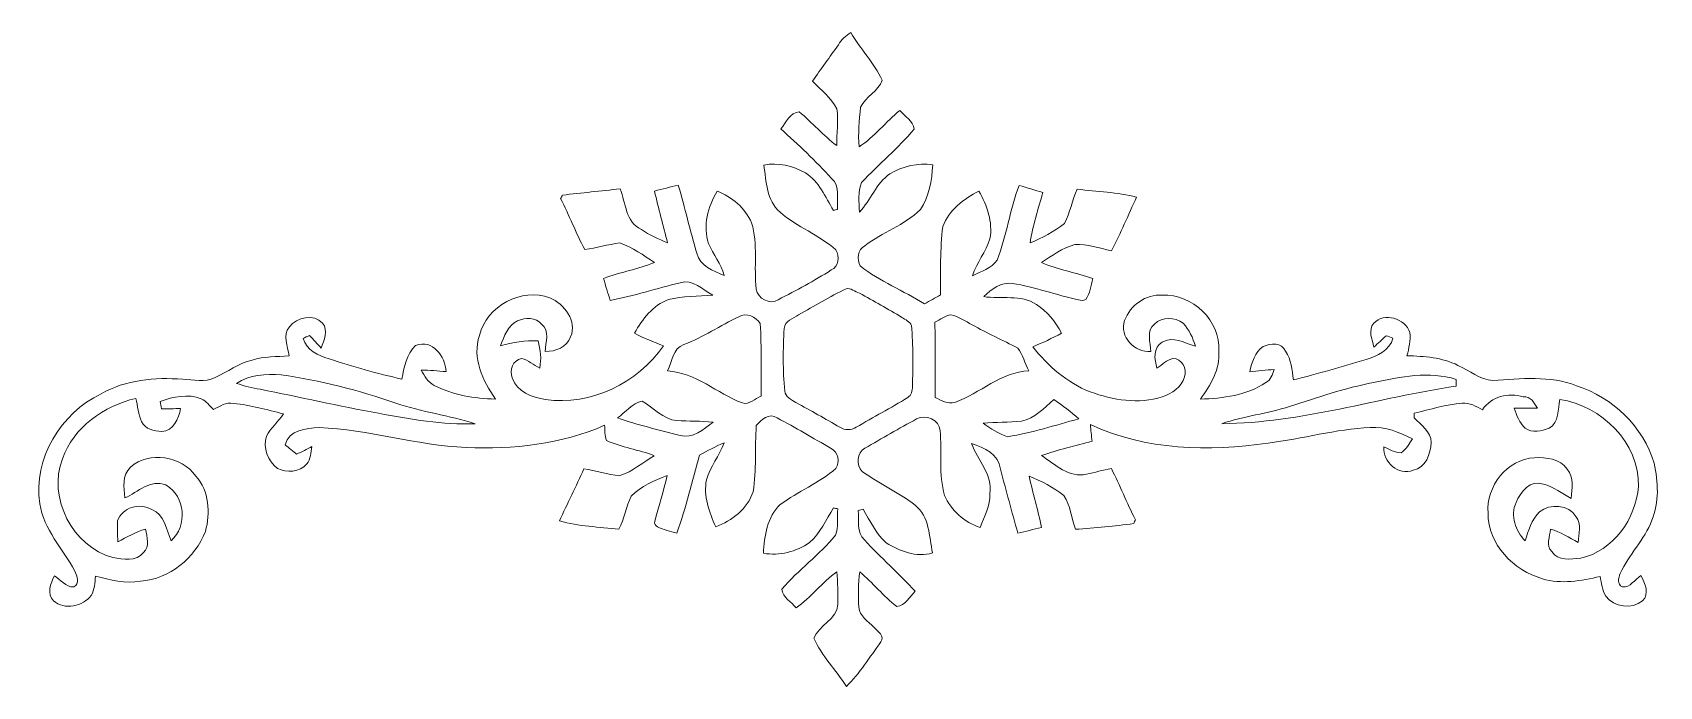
# Model space of a CAD drawing. Header units: centimetres. Extents: x -16.3 to 16.3, y -6.6 to 6.6.
import ezdxf

# ---------------------------------------------------------------- set-up
doc = ezdxf.new("R2010")
doc.units = ezdxf.units.CM
doc.header["$MEASUREMENT"] = 0
doc.layers.add('Layer 1', color=7, linetype='Continuous')

msp = doc.modelspace()

# ---------------------------------------------------------------- linework, layer by layer
at = {"layer": 'Layer 1', "color": 253, "lineweight": 9}
for points, knots in [([(-0.19333, 6.30573), (-0.13653, 6.41121), (-0.04304, 6.486), (0.05432, 6.55091), (0.05432, 6.55091), (0.24835, 6.22353), (0.52034, 5.93954), (0.68368, 5.5977), (0.68368, 5.5977), (0.61277, 5.36981), (0.34501, 5.27103), (0.25188, 5.05407), (0.25188, 5.05407), (0.22542, 4.79161), (0.19685, 4.52561), (0.2226, 4.26173), (0.2226, 4.26173), (0.52881, 4.46317), (0.75706, 4.7588), (1.03858, 4.99128), (1.03858, 4.99128), (1.13594, 4.8731), (1.30104, 4.78208), (1.32574, 4.61733), (1.32574, 4.61733), (1.00718, 4.23069), (0.61348, 3.9139), (0.27199, 3.54842), (0.27199, 3.54842), (0.19579, 3.36215), (0.22119, 3.15084), (0.22966, 2.95399), (0.22966, 2.95399), (0.45332, 3.19317), (0.56338, 3.52937), (0.83784, 3.72093), (0.83784, 3.72093), (1.09467, 3.86662), (1.40123, 3.95094), (1.69615, 3.89767), (1.69615, 3.89767), (1.67993, 3.58793), (1.62842, 3.26373), (1.44921, 3.00267), (1.44921, 3.00267), (1.12853, 2.69046), (0.69074, 2.54722), (0.33761, 2.27912), (0.33761, 2.27912), (0.1912, 2.20645), (0.17427, 2.00465), (0.24165, 1.87342), (0.24165, 1.87342), (0.63782, 1.5665), (1.10878, 1.37635), (1.53493, 1.11565), (1.53493, 1.11565), (1.64006, 1.17492), (1.74519, 1.23383), (1.84961, 1.29416), (1.84961, 1.29416), (1.85667, 1.75136), (1.84009, 2.21209), (1.89935, 2.66646), (1.89935, 2.66646), (2.02247, 2.99773), (2.3181, 3.21857), (2.62184, 3.37379), (2.62184, 3.37379), (2.78871, 3.0891), (2.90159, 2.75326), (2.8448, 2.42059), (2.8448, 2.42059), (2.75943, 2.15988), (2.58374, 1.93868), (2.49272, 1.67904), (2.49272, 1.67904), (2.667, 1.76194), (2.8702, 1.82897), (2.98803, 1.99089), (2.98803, 1.99089), (3.17535, 2.47774), (3.24414, 3.00196), (3.4297, 3.4895), (3.4297, 3.4895), (3.58704, 3.44011), (3.74473, 3.39355), (3.90243, 3.34451), (3.90243, 3.34451), (3.80859, 3.01008), (3.70346, 2.67846), (3.64737, 2.33485), (3.64737, 2.33485), (3.89114, 2.43575), (4.13067, 2.55957), (4.33528, 2.72715), (4.33528, 2.72715), (4.45523, 2.93988), (4.4838, 3.19458), (4.59352, 3.41401), (4.59352, 3.41401), (4.98898, 3.35686), (5.39609, 3.35933), (5.78308, 3.25103), (5.78308, 3.25103), (5.61022, 2.89543), (5.46594, 2.52607), (5.27861, 2.17751), (5.27861, 2.17751), (5.03625, 2.23184), (4.79389, 2.31122), (4.54307, 2.30451), (4.54307, 2.30451), (4.2993, 2.22831), (4.08446, 2.08614), (3.87597, 1.94256), (3.87597, 1.94256), (4.20546, 1.79581), (4.56741, 1.74677), (4.90431, 1.62083), (4.90431, 1.62083), (4.87009, 1.47831), (4.84963, 1.3252), (4.76356, 1.20208), (4.76356, 1.20208), (4.71875, 1.17315), (4.66442, 1.18197), (4.61609, 1.19291), (4.61609, 1.19291), (4.17265, 1.29486), (3.74262, 1.4522), (3.29283, 1.52382), (3.29283, 1.52382), (3.06811, 1.56227), (2.87549, 1.40211), (2.71886, 1.26135), (2.71886, 1.26135), (3.06705, 1.20244), (3.46216, 1.31039), (3.77401, 1.1026), (3.77401, 1.1026), (3.99097, 0.96219), (4.15396, 0.75264), (4.27813, 0.52828), (4.27813, 0.52828), (4.09151, 0.42632), (3.90031, 0.33425), (3.7024, 0.25629), (3.7024, 0.25629), (4.00191, -0.13248), (4.39243, -0.46197), (4.84963, -0.64859), (4.84963, -0.64859), (5.30683, -0.8084), (5.82365, -0.90541), (6.29496, -0.74772), (6.29496, -0.74772), (6.4837, -0.68105), (6.69007, -0.5551), (6.73946, -0.34767), (6.73946, -0.34767), (6.81143, -0.18645), (6.68443, 0.02169), (6.51051, 0.02169), (6.51051, 0.02169), (6.38704, -0.00936), (6.29567, -0.10708), (6.18878, -0.17093), (6.18878, -0.17093), (6.13904, 0.00123), (6.10729, 0.24253), (6.29567, 0.34448), (6.29567, 0.34448), (6.51122, 0.48312), (6.74722, 0.32402), (6.95995, 0.26475), (6.95995, 0.26475), (6.91232, 0.43197), (6.83824, 0.59989), (6.71512, 0.72477), (6.71512, 0.72477), (6.55355, 0.85319), (6.29073, 0.86694), (6.14397, 0.70714), (6.14397, 0.70714), (5.96371, 0.58049), (6.06672, 0.34095), (6.06777, 0.15927), (6.06777, 0.15927), (5.74357, 0.12787), (5.43313, 0.4616), (5.54002, 0.78051), (5.54002, 0.78051), (5.65644, 1.08672), (5.96476, 1.3125), (6.29743, 1.28782), (6.29743, 1.28782), (6.89716, 1.31639), (7.47148, 0.77663), (7.42879, 0.16668), (7.42879, 0.16668), (7.46195, -0.19598), (7.2651, -0.51242), (7.06049, -0.79147), (7.06049, -0.79147), (7.51205, -0.78265), (7.99006, -0.71844), (8.37459, -0.46409), (8.37459, -0.46409), (8.47372, -0.4087), (8.50229, -0.29934), (8.53757, -0.20233), (8.53757, -0.20233), (8.37494, -0.20832), (8.21478, -0.22773), (8.05356, -0.24431), (8.05356, -0.24431), (8.08813, -0.05557), (8.15128, 0.14763), (8.32026, 0.25946), (8.32026, 0.25946), (8.46666, 0.32508), (8.69174, 0.34765), (8.76335, 0.16386), (8.76335, 0.16386), (8.89035, -0.00018), (8.89599, -0.21115), (8.92457, -0.40729), (8.92457, -0.40729), (9.41422, -0.28982), (9.89541, -0.13953), (10.37978, -0.00089), (10.37978, -0.00089), (10.59885, 0.0739), (10.85814, 0.17479), (10.91882, 0.42632), (10.91882, 0.42632), (10.87261, 0.44361), (10.8271, 0.4609), (10.78159, 0.47748), (10.78159, 0.47748), (10.70151, 0.39881), (10.62072, 0.3212), (10.53465, 0.24958), (10.53465, 0.24958), (10.51066, 0.4041), (10.41082, 0.59037), (10.53641, 0.72477), (10.53641, 0.72477), (10.74314, 0.96008), (11.16682, 0.81967), (11.25608, 0.54027), (11.25608, 0.54027), (11.28007, 0.38152), (11.23809, 0.227), (11.20069, 0.07496), (11.20069, 0.07496), (11.54853, 0.06508), (11.90589, 0.0425), (12.22269, -0.11872), (12.22269, -0.11872), (12.45834, -0.21291), (12.65943, -0.41293), (12.92331, -0.41999), (12.92331, -0.41999), (13.47964, -0.38542), (14.06525, -0.31945), (14.599, -0.52582), (14.599, -0.52582), (15.32043, -0.76324), (15.93814, -1.34145), (16.15087, -2.07981), (16.15087, -2.07981), (16.23377, -2.4527), (16.25988, -2.86121), (16.10607, -3.22034), (16.10607, -3.22034), (15.96213, -3.61263), (15.64181, -3.90719), (15.47565, -4.2882), (15.47565, -4.2882), (15.43649, -4.37639), (15.40404, -4.5048), (15.51622, -4.55349), (15.51622, -4.55349), (15.67144, -4.57606), (15.7674, -4.40215), (15.88911, -4.32983), (15.88911, -4.32983), (15.96989, -4.4794), (16.06832, -4.69777), (15.92015, -4.835), (15.92015, -4.835), (15.70884, -5.01492), (15.35253, -4.95988), (15.18355, -4.74469), (15.18355, -4.74469), (15.11335, -4.62369), (15.09712, -4.48187), (15.07172, -4.34676), (15.07172, -4.34676), (14.69319, -4.43283), (14.29385, -4.50833), (13.91391, -4.39192), (13.91391, -4.39192), (13.33711, -4.23245), (12.82065, -3.70188), (12.82559, -3.07782), (12.82559, -3.07782), (12.78219, -2.54407), (13.2087, -1.99514), (13.75586, -1.96798), (13.75586, -1.96798), (13.98517, -1.9581), (14.27409, -1.98738), (14.41167, -2.19728), (14.41167, -2.19728), (14.54785, -2.36203), (14.50834, -2.58675), (14.49105, -2.7829), (14.49105, -2.7829), (14.30408, -2.69188), (14.1418, -2.54442), (13.93684, -2.4975), (13.93684, -2.4975), (13.67402, -2.39413), (13.47434, -2.65872), (13.3865, -2.86721), (13.3865, -2.86721), (13.26479, -3.12968), (13.37557, -3.43553), (13.56642, -3.63168), (13.56642, -3.63168), (13.63733, -3.42883), (13.69377, -3.20729), (13.85781, -3.05524), (13.85781, -3.05524), (14.06631, -2.88203), (14.44307, -2.89684), (14.58559, -3.14873), (14.58559, -3.14873), (14.70589, -3.29407), (14.64169, -3.4941), (14.6304, -3.66413), (14.6304, -3.66413), (14.44766, -3.57241), (14.27868, -3.4507), (14.07759, -3.39955), (14.07759, -3.39955), (14.06525, -3.54772), (13.97705, -3.72552), (14.10088, -3.84758), (14.10088, -3.84758), (14.22823, -4.04478), (14.48223, -4.00104), (14.68155, -3.98234), (14.68155, -3.98234), (15.33137, -3.831), (15.7928, -3.19388), (15.83654, -2.54265), (15.83654, -2.54265), (15.86265, -1.66953), (15.09712, -0.92658), (14.26527, -0.79993), (14.26527, -0.79993), (14.22611, -0.99925), (14.25046, -1.25466), (14.04972, -1.37813), (14.04972, -1.37813), (13.89838, -1.42682), (13.71459, -1.47903), (13.57136, -1.37884), (13.57136, -1.37884), (13.45494, -1.27195), (13.3992, -1.12096), (13.34981, -0.97597), (13.34981, -0.97597), (13.50468, -0.97526), (13.66026, -0.97491), (13.81583, -0.97491), (13.81583, -0.97491), (13.75022, -0.86978), (13.68389, -0.73643), (13.53185, -0.74666), (13.53185, -0.74666), (13.22987, -0.65423), (12.89508, -0.74455), (12.71411, -1.00525), (12.71411, -1.00525), (12.58605, -0.9414), (12.45658, -0.86343), (12.30665, -0.87331), (12.30665, -0.87331), (11.97892, -0.90365), (11.66354, -1.00031), (11.34498, -1.0758), (11.34498, -1.0758), (11.34462, -1.09944), (11.34427, -1.14671), (11.34392, -1.17), (11.34392, -1.17), (11.48644, -1.30652), (11.68329, -1.44516), (11.68717, -1.66459), (11.68717, -1.66459), (11.67694, -1.88331), (11.57605, -2.17718), (11.32769, -2.21775), (11.32769, -2.21775), (11.02889, -2.3331), (10.71421, -2.05758), (10.73891, -1.75173), (10.73891, -1.75173), (10.85038, -1.79723), (10.95904, -1.86814), (11.08322, -1.86779), (11.08322, -1.86779), (11.18799, -1.80429), (11.24373, -1.69034), (11.30864, -1.59121), (11.30864, -1.59121), (11.04935, -1.45257), (10.7636, -1.34356), (10.46515, -1.3612), (10.46515, -1.3612), (9.77335, -1.39542), (9.10413, -1.5898), (8.41904, -1.67517), (8.41904, -1.67517), (7.22665, -1.8431), (5.96582, -1.82193), (4.85739, -1.30299), (4.85739, -1.30299), (4.86551, -1.41271), (4.87891, -1.5263), (4.88914, -1.63707), (4.88914, -1.63707), (4.55224, -1.73197), (4.20828, -1.80288), (3.87949, -1.92529), (3.87949, -1.92529), (4.14549, -2.10203), (4.43194, -2.37932), (4.77872, -2.29888), (4.77872, -2.29888), (4.94524, -2.26396), (5.10822, -2.21316), (5.27649, -2.18529), (5.27649, -2.18529), (5.44936, -2.52149), (5.58588, -2.87497), (5.76086, -3.21011), (5.76086, -3.21011), (5.75204, -3.22951), (5.7344, -3.26761), (5.72558, -3.28666), (5.72558, -3.28666), (5.33929, -3.34381), (4.94947, -3.36992), (4.56071, -3.40273), (4.56071, -3.40273), (4.4704, -3.18048), (4.45981, -2.92507), (4.32329, -2.72398), (4.32329, -2.72398), (4.11303, -2.56206), (3.87632, -2.43329), (3.62867, -2.33804), (3.62867, -2.33804), (3.70416, -2.6813), (3.80929, -3.01785), (3.8742, -3.36392), (3.8742, -3.36392), (3.71722, -3.40414), (3.56058, -3.44506), (3.40183, -3.47787), (3.40183, -3.47787), (3.28083, -3.05171), (3.16971, -2.62344), (3.05329, -2.19623), (3.05329, -2.19623), (3.02824, -1.89672), (2.72238, -1.76513), (2.47473, -1.68293), (2.47473, -1.68293), (2.59856, -2.02195), (2.9023, -2.29959), (2.84303, -2.69117), (2.84303, -2.69117), (2.85221, -2.93141), (2.72767, -3.14414), (2.6483, -3.36357), (2.6483, -3.36357), (2.33256, -3.27043), (2.06657, -3.02314), (1.93392, -2.72398), (1.93392, -2.72398), (1.81433, -2.30065), (1.88101, -1.85368), (1.84749, -1.42082), (1.84749, -1.42082), (1.8288, -1.20915), (1.55292, -1.08568), (1.37407, -1.19081), (1.37407, -1.19081), (1.02446, -1.38025), (0.68015, -1.57957), (0.33584, -1.77854), (0.33584, -1.77854), (0.17356, -1.86603), (0.15839, -2.12073), (0.28539, -2.24456), (0.28539, -2.24456), (0.62336, -2.49256), (1.01529, -2.65766), (1.34479, -2.91872), (1.34479, -2.91872), (1.63124, -3.14449), (1.62807, -3.54701), (1.69016, -3.8758), (1.69016, -3.8758), (1.37195, -3.96929), (1.03328, -3.84158), (0.76447, -3.67295), (0.76447, -3.67295), (0.5595, -3.48986), (0.44026, -3.23198), (0.30198, -3.00021), (0.30198, -3.00021), (0.27799, -3.00726), (0.23001, -3.02102), (0.20567, -3.02808), (0.20567, -3.02808), (0.22648, -3.22281), (0.16016, -3.46376), (0.32949, -3.61369), (0.32949, -3.61369), (0.65581, -3.96999), (1.01741, -4.29243), (1.34831, -4.6445), (1.34831, -4.6445), (1.2326, -4.74822), (1.14829, -4.93237), (0.97684, -4.95036), (0.97684, -4.95036), (0.7112, -4.73869), (0.49494, -4.47269), (0.23318, -4.25645), (0.23318, -4.25645), (0.20038, -4.48999), (0.20708, -4.72635), (0.21519, -4.96164), (0.21519, -4.96164), (0.22754, -5.14368), (0.40604, -5.24599), (0.51893, -5.36558), (0.51893, -5.36558), (0.59055, -5.44213), (0.74789, -5.5395), (0.65722, -5.65945), (0.65722, -5.65945), (0.43603, -5.96142), (0.23706, -6.28845), (-0.03281, -6.55091), (-0.03281, -6.55091), (-0.23531, -6.22001), (-0.53305, -5.94308), (-0.68369, -5.58395), (-0.68369, -5.58395), (-0.59726, -5.33172), (-0.21449, -5.21106), (-0.20744, -4.90662), (-0.20744, -4.90662), (-0.19932, -4.68895), (-0.20532, -4.47093), (-0.22366, -4.25433), (-0.22366, -4.25433), (-0.52388, -4.46282), (-0.73837, -4.76903), (-1.03929, -4.97611), (-1.03929, -4.97611), (-1.1363, -4.85581), (-1.30316, -4.76621), (-1.32574, -4.60076), (-1.32574, -4.60076), (-0.99378, -4.21516), (-0.57433, -3.91249), (-0.24942, -3.5202), (-0.24942, -3.5202), (-0.18133, -3.35369), (-0.22225, -3.16531), (-0.20356, -2.99139), (-0.20356, -2.99139), (-0.22578, -2.9868), (-0.27023, -2.97798), (-0.29246, -2.9734), (-0.29246, -2.9734), (-0.43992, -3.21117), (-0.56021, -3.47469), (-0.76906, -3.6659), (-0.76906, -3.6659), (-1.03329, -3.85075), (-1.37619, -3.94001), (-1.69581, -3.8818), (-1.69581, -3.8818), (-1.67534, -3.53925), (-1.62102, -3.1512), (-1.35749, -2.90496), (-1.35749, -2.90496), (-0.99836, -2.64531), (-0.58068, -2.47245), (-0.24307, -2.18212), (-0.24307, -2.18212), (-0.16334, -2.05653), (-0.19262, -1.84733), (-0.34043, -1.78383), (-0.34043, -1.78383), (-0.69815, -1.57569), (-1.05304, -1.35944), (-1.42099, -1.17105), (-1.42099, -1.17105), (-1.58891, -1.05746), (-1.73461, -1.21162), (-1.83833, -1.32557), (-1.83833, -1.32557), (-1.87219, -1.76619), (-1.8281, -2.21175), (-1.90183, -2.64955), (-1.90183, -2.64955), (-2.01366, -2.99456), (-2.32375, -3.22951), (-2.65219, -3.35334), (-2.65219, -3.35334), (-2.7806, -3.05983), (-2.90054, -2.73527), (-2.83704, -2.41036), (-2.83704, -2.41036), (-2.75555, -2.14825), (-2.57987, -1.92812), (-2.48426, -1.67165), (-2.48426, -1.67165), (-2.65571, -1.73691), (-2.81411, -1.8311), (-2.97533, -1.91718), (-2.97533, -1.91718), (-3.12844, -2.43647), (-3.24485, -2.96775), (-3.42936, -3.47716), (-3.42936, -3.47716), (-3.56129, -3.43906), (-3.69853, -3.41296), (-3.82129, -3.34981), (-3.82129, -3.34981), (-3.85833, -3.33111), (-3.89185, -3.28878), (-3.87315, -3.24645), (-3.87315, -3.24645), (-3.79483, -2.93882), (-3.69641, -2.63685), (-3.62585, -2.32746), (-3.62585, -2.32746), (-3.88444, -2.41989), (-4.14726, -2.5423), (-4.34446, -2.73598), (-4.34446, -2.73598), (-4.445, -2.94941), (-4.47993, -3.19106), (-4.5907, -3.40167), (-4.5907, -3.40167), (-4.98828, -3.35016), (-5.39609, -3.3484), (-5.78309, -3.23551), (-5.78309, -3.23551), (-5.62504, -2.88485), (-5.44689, -2.54301), (-5.29484, -2.18952), (-5.29484, -2.18952), (-5.05319, -2.22127), (-4.81824, -2.31617), (-4.57341, -2.32146), (-4.57341, -2.32146), (-4.31624, -2.2495), (-4.11022, -2.059), (-3.88197, -1.92741), (-3.88197, -1.92741), (-4.19347, -1.80182), (-4.53814, -1.7669), (-4.84047, -1.62085), (-4.84047, -1.62085), (-4.88033, -1.52524), (-4.86869, -1.418), (-4.87998, -1.31675), (-4.87998, -1.31675), (-5.74675, -1.7034), (-6.71301, -1.80217), (-7.65352, -1.76407), (-7.65352, -1.76407), (-8.648, -1.72174), (-9.60649, -1.39824), (-10.60062, -1.36332), (-10.60062, -1.36332), (-10.85498, -1.37849), (-11.19858, -1.40812), (-11.28078, -1.70728), (-11.28078, -1.70728), (-11.22292, -1.7549), (-11.10686, -1.8498), (-11.04865, -1.89707), (-11.04865, -1.89707), (-10.94529, -1.84909), (-10.84439, -1.79512), (-10.74173, -1.74502), (-10.74173, -1.74502), (-10.76431, -1.86144), (-10.76325, -1.99726), (-10.84474, -2.09321), (-10.84474, -2.09321), (-10.98586, -2.26184), (-11.24691, -2.27595), (-11.43494, -2.18388), (-11.43494, -2.18388), (-11.62403, -2.03853), (-11.7348, -1.76407), (-11.6519, -1.53336), (-11.6519, -1.53336), (-11.56653, -1.36649), (-11.41483, -1.24584), (-11.315, -1.08815), (-11.315, -1.08815), (-11.64414, -1.00807), (-11.97187, -0.91106), (-12.31054, -0.88178), (-12.31054, -0.88178), (-12.46329, -0.84368), (-12.58711, -0.94104), (-12.71482, -1.00137), (-12.71482, -1.00137), (-12.79208, -0.92517), (-12.86299, -0.83803), (-12.95965, -0.78582), (-12.95965, -0.78582), (-13.23023, -0.68069), (-13.52056, -0.74702), (-13.7855, -0.83838), (-13.7855, -0.83838), (-13.77668, -0.88848), (-13.76751, -0.93893), (-13.75834, -0.98937), (-13.75834, -0.98937), (-13.63028, -0.98867), (-13.50257, -0.98443), (-13.37451, -0.98373), (-13.37451, -0.98373), (-13.40803, -1.1827), (-13.5188, -1.43387), (-13.75093, -1.43987), (-13.75093, -1.43987), (-13.90298, -1.43811), (-14.08959, -1.39648), (-14.15909, -1.24408), (-14.15909, -1.24408), (-14.21765, -1.0945), (-14.236, -0.93469), (-14.26916, -0.77947), (-14.26916, -0.77947), (-14.90874, -0.92799), (-15.51834, -1.3545), (-15.74412, -1.98985), (-15.74412, -1.98985), (-16.04328, -2.77478), (-15.53634, -3.74633), (-14.73271, -3.96717), (-14.73271, -3.96717), (-14.52739, -3.99645), (-14.26316, -4.06454), (-14.11746, -3.86592), (-14.11746, -3.86592), (-13.97706, -3.75021), (-14.05714, -3.55266), (-14.07478, -3.40026), (-14.07478, -3.40026), (-14.27445, -3.45282), (-14.45084, -3.55901), (-14.63252, -3.65179), (-14.63252, -3.65179), (-14.63887, -3.51244), (-14.64451, -3.37239), (-14.63816, -3.23375), (-14.63816, -3.23375), (-14.54679, -2.95928), (-14.18837, -2.86298), (-13.95095, -3.00691), (-13.95095, -3.00691), (-13.69907, -3.10533), (-13.65462, -3.40837), (-13.56643, -3.63168), (-13.56643, -3.63168), (-13.23129, -3.33252), (-13.27538, -2.7448), (-13.66908, -2.51408), (-13.66908, -2.51408), (-13.97424, -2.39202), (-14.23212, -2.65413), (-14.48894, -2.77372), (-14.48894, -2.77372), (-14.51363, -2.56664), (-14.54926, -2.31688), (-14.37993, -2.15742), (-14.37993, -2.15742), (-14.00069, -1.82122), (-13.35934, -1.93799), (-13.06795, -2.33593), (-13.06795, -2.33593), (-12.80372, -2.63085), (-12.77126, -3.07782), (-12.87816, -3.44577), (-12.87816, -3.44577), (-13.08312, -3.98269), (-13.59712, -4.39897), (-14.17885, -4.43848), (-14.17885, -4.43848), (-14.48612, -4.49881), (-14.78351, -4.41167), (-15.07843, -4.34217), (-15.07843, -4.34217), (-15.09431, -4.472), (-15.09748, -4.60958), (-15.16451, -4.726), (-15.16451, -4.726), (-15.33067, -4.94895), (-15.70214, -5.02515), (-15.91945, -4.835), (-15.91945, -4.835), (-16.05739, -4.69954), (-15.97943, -4.48292), (-15.90393, -4.33406), (-15.90393, -4.33406), (-15.77693, -4.40603), (-15.67533, -4.57148), (-15.51482, -4.55525), (-15.51482, -4.55525), (-15.3857, -4.49069), (-15.45061, -4.33688), (-15.49647, -4.23846), (-15.49647, -4.23846), (-15.72578, -3.78831), (-16.12724, -3.40978), (-16.19427, -2.88908), (-16.19427, -2.88908), (-16.34138, -1.9835), (-15.76882, -1.08004), (-14.96872, -0.68528), (-14.96872, -0.68528), (-14.47306, -0.40658), (-13.88957, -0.35402), (-13.33218, -0.39494), (-13.33218, -0.39494), (-13.11875, -0.39494), (-12.88415, -0.47255), (-12.68483, -0.35896), (-12.68483, -0.35896), (-12.42978, -0.25701), (-12.21388, -0.06933), (-11.94083, -0.01288), (-11.94083, -0.01288), (-11.70199, 0.06437), (-11.44835, 0.05379), (-11.2014, 0.07496), (-11.2014, 0.07496), (-11.22257, 0.26405), (-11.34322, 0.49123), (-11.19188, 0.65175), (-11.19188, 0.65175), (-11.04618, 0.84825), (-10.70646, 0.92092), (-10.53042, 0.72971), (-10.53042, 0.72971), (-10.40624, 0.58049), (-10.50502, 0.3854), (-10.55617, 0.22771), (-10.55617, 0.22771), (-10.63484, 0.31308), (-10.71316, 0.3981), (-10.79183, 0.48277), (-10.79183, 0.48277), (-10.82428, 0.4676), (-10.88919, 0.43691), (-10.92165, 0.42174), (-10.92165, 0.42174), (-10.8518, 0.18785), (-10.61403, 0.0799), (-10.40024, 0.01322), (-10.40024, 0.01322), (-9.91976, -0.14341), (-9.43293, -0.28311), (-8.93939, -0.39283), (-8.93939, -0.39283), (-8.89741, -0.15647), (-8.85437, 0.1127), (-8.66423, 0.2778), (-8.66423, 0.2778), (-8.32238, 0.41892), (-8.06979, 0.05838), (-8.05427, -0.2436), (-8.05427, -0.2436), (-8.21937, -0.22773), (-8.38518, -0.21467), (-8.55134, -0.21326), (-8.55134, -0.21326), (-8.48854, -0.33144), (-8.41516, -0.45492), (-8.29204, -0.51912), (-8.29204, -0.51912), (-7.91634, -0.71562), (-7.48489, -0.78018), (-7.06544, -0.79217), (-7.06544, -0.79217), (-7.31838, -0.42387), (-7.53604, 0.02874), (-7.38717, 0.48347), (-7.38717, 0.48347), (-7.23794, 1.07367), (-6.54756, 1.4455), (-5.97288, 1.23418), (-5.97288, 1.23418), (-5.68396, 1.11318), (-5.4229, 0.77169), (-5.55837, 0.45208), (-5.55837, 0.45208), (-5.63704, 0.24747), (-5.85894, 0.15715), (-6.06672, 0.16139), (-6.06672, 0.16139), (-6.06319, 0.34448), (-5.96865, 0.57343), (-6.14222, 0.70784), (-6.14222, 0.70784), (-6.25087, 0.8546), (-6.47277, 0.83872), (-6.62164, 0.77381), (-6.62164, 0.77381), (-6.81532, 0.68703), (-6.89222, 0.46054), (-6.96348, 0.27639), (-6.96348, 0.27639), (-6.71619, 0.33531), (-6.46571, 0.39246), (-6.20889, 0.372), (-6.20889, 0.372), (-6.16409, 0.19349), (-6.1401, 0.0111), (-6.17714, -0.17163), (-6.17714, -0.17163), (-6.2985, -0.10884), (-6.40574, -0.01006), (-6.54191, 0.01922), (-6.54191, 0.01922), (-6.71513, -0.00618), (-6.79098, -0.21926), (-6.7303, -0.36884), (-6.7303, -0.36884), (-6.6354, -0.644), (-6.3306, -0.76324), (-6.06461, -0.8017), (-6.06461, -0.8017), (-5.15514, -0.93011), (-4.21252, -0.47502), (-3.69817, 0.27569), (-3.69817, 0.27569), (-3.89643, 0.34871), (-4.09081, 0.4295), (-4.27849, 0.52616), (-4.27849, 0.52616), (-4.12009, 0.80803), (-3.91372, 1.08531), (-3.59763, 1.20032), (-3.59763, 1.20032), (-3.30976, 1.27828), (-3.00708, 1.26101), (-2.71216, 1.28958), (-2.71216, 1.28958), (-2.90971, 1.39824), (-3.11503, 1.61519), (-3.36268, 1.53757), (-3.36268, 1.53757), (-3.83188, 1.42504), (-4.29154, 1.27229), (-4.76638, 1.18374), (-4.76638, 1.18374), (-4.81083, 1.33015), (-4.8574, 1.47584), (-4.89797, 1.6233), (-4.89797, 1.6233), (-4.56318, 1.7503), (-4.20582, 1.80851), (-3.87491, 1.94609), (-3.87491, 1.94609), (-4.10069, 2.08685), (-4.32012, 2.24525), (-4.57271, 2.33556), (-4.57271, 2.33556), (-4.80907, 2.30346), (-5.03979, 2.23819), (-5.27615, 2.20256), (-5.27615, 2.20256), (-5.45289, 2.53665), (-5.58871, 2.89049), (-5.75981, 3.22704), (-5.75981, 3.22704), (-5.75063, 3.24397), (-5.73229, 3.27784), (-5.72276, 3.29477), (-5.72276, 3.29477), (-5.33718, 3.33322), (-4.9523, 3.38085), (-4.56601, 3.41683), (-4.56601, 3.41683), (-4.45171, 3.13919), (-4.46088, 2.75079), (-4.14197, 2.60508), (-4.14197, 2.60508), (-3.97969, 2.49254), (-3.79836, 2.41246), (-3.61633, 2.33767), (-3.61633, 2.33767), (-3.70029, 2.68375), (-3.80401, 3.02525), (-3.87668, 3.37415), (-3.87668, 3.37415), (-3.71934, 3.41507), (-3.56129, 3.45775), (-3.40219, 3.49444), (-3.40219, 3.49444), (-3.26814, 3.04183), (-3.16407, 2.58074), (-3.03001, 2.12812), (-3.03001, 2.12812), (-2.97039, 1.87342), (-2.69664, 1.77923), (-2.48285, 1.68292), (-2.48285, 1.68292), (-2.546, 1.91469), (-2.69875, 2.10555), (-2.79471, 2.32251), (-2.79471, 2.32251), (-2.90971, 2.67953), (-2.81129, 3.06123), (-2.62396, 3.37273), (-2.62396, 3.37273), (-2.32516, 3.26161), (-2.0634, 3.03124), (-1.93111, 2.7395), (-1.93111, 2.7395), (-1.80234, 2.3091), (-1.8923, 1.85155), (-1.83762, 1.41163), (-1.83762, 1.41163), (-1.81469, 1.22184), (-1.56175, 1.08778), (-1.39771, 1.19785), (-1.39771, 1.19785), (-1.03929, 1.38694), (-0.67804, 1.57426), (-0.33726, 1.79334), (-0.33726, 1.79334), (-0.18627, 1.86213), (-0.16016, 2.0685), (-0.24342, 2.19692), (-0.24342, 2.19692), (-0.58103, 2.4996), (-1.02094, 2.65307), (-1.36208, 2.9494), (-1.36208, 2.9494), (-1.63266, 3.18435), (-1.63901, 3.56782), (-1.68699, 3.89449), (-1.68699, 3.89449), (-1.40159, 3.95693), (-1.10526, 3.87685), (-0.85302, 3.73998), (-0.85302, 3.73998), (-0.57856, 3.56782), (-0.45509, 3.2535), (-0.2921, 2.98821), (-0.2921, 2.98821), (-0.27129, 2.99279), (-0.22931, 3.00196), (-0.20849, 3.00655), (-0.20849, 3.00655), (-0.22931, 3.21328), (-0.14746, 3.46975), (-0.32879, 3.62885), (-0.32879, 3.62885), (-0.65123, 3.97704), (-0.99378, 4.30759), (-1.34938, 4.62156), (-1.34938, 4.62156), (-1.23861, 4.74186), (-1.16099, 4.95388), (-0.9779, 4.96235), (-0.9779, 4.96235), (-0.71896, 4.74609), (-0.49707, 4.48751), (-0.22508, 4.28502), (-0.22508, 4.28502), (-0.22649, 4.5302), (-0.19403, 4.77785), (-0.2219, 5.02197), (-0.2219, 5.02197), (-0.33655, 5.2421), (-0.54681, 5.39591), (-0.71085, 5.57795), (-0.71085, 5.57795), (-0.54187, 5.82313), (-0.36372, 6.06161), (-0.19333, 6.30573), (-0.19333, 6.30573), (-0.19333, 6.30573), (-0.19333, 6.30573), (-0.19333, 6.30573)], [0, 0, 0, 0, 0.00355872, 0.00355872, 0.00355872, 0.00355872, 0.00711744, 0.00711744, 0.00711744, 0.00711744, 0.01067616, 0.01067616, 0.01067616, 0.01067616, 0.01423488, 0.01423488, 0.01423488, 0.01423488, 0.01779359, 0.01779359, 0.01779359, 0.01779359, 0.02135231, 0.02135231, 0.02135231, 0.02135231, 0.02491103, 0.02491103, 0.02491103, 0.02491103, 0.02846975, 0.02846975, 0.02846975, 0.02846975, 0.03202847, 0.03202847, 0.03202847, 0.03202847, 0.03558719, 0.03558719, 0.03558719, 0.03558719, 0.03914591, 0.03914591, 0.03914591, 0.03914591, 0.04270463, 0.04270463, 0.04270463, 0.04270463, 0.04626335, 0.04626335, 0.04626335, 0.04626335, 0.04982206, 0.04982206, 0.04982206, 0.04982206, 0.05338078, 0.05338078, 0.05338078, 0.05338078, 0.0569395, 0.0569395, 0.0569395, 0.0569395, 0.06049822, 0.06049822, 0.06049822, 0.06049822, 0.06405694, 0.06405694, 0.06405694, 0.06405694, 0.06761566, 0.06761566, 0.06761566, 0.06761566, 0.07117438, 0.07117438, 0.07117438, 0.07117438, 0.0747331, 0.0747331, 0.0747331, 0.0747331, 0.07829181, 0.07829181, 0.07829181, 0.07829181, 0.08185053, 0.08185053, 0.08185053, 0.08185053, 0.08540925, 0.08540925, 0.08540925, 0.08540925, 0.08896797, 0.08896797, 0.08896797, 0.08896797, 0.09252669, 0.09252669, 0.09252669, 0.09252669, 0.09608541, 0.09608541, 0.09608541, 0.09608541, 0.09964413, 0.09964413, 0.09964413, 0.09964413, 0.10320285, 0.10320285, 0.10320285, 0.10320285, 0.10676157, 0.10676157, 0.10676157, 0.10676157, 0.11032028, 0.11032028, 0.11032028, 0.11032028, 0.113879, 0.113879, 0.113879, 0.113879, 0.11743772, 0.11743772, 0.11743772, 0.11743772, 0.12099644, 0.12099644, 0.12099644, 0.12099644, 0.12455516, 0.12455516, 0.12455516, 0.12455516, 0.12811388, 0.12811388, 0.12811388, 0.12811388, 0.1316726, 0.1316726, 0.1316726, 0.1316726, 0.13523132, 0.13523132, 0.13523132, 0.13523132, 0.13879004, 0.13879004, 0.13879004, 0.13879004, 0.14234875, 0.14234875, 0.14234875, 0.14234875, 0.14590747, 0.14590747, 0.14590747, 0.14590747, 0.14946619, 0.14946619, 0.14946619, 0.14946619, 0.15302491, 0.15302491, 0.15302491, 0.15302491, 0.15658363, 0.15658363, 0.15658363, 0.15658363, 0.16014235, 0.16014235, 0.16014235, 0.16014235, 0.16370107, 0.16370107, 0.16370107, 0.16370107, 0.16725979, 0.16725979, 0.16725979, 0.16725979, 0.17081851, 0.17081851, 0.17081851, 0.17081851, 0.17437722, 0.17437722, 0.17437722, 0.17437722, 0.17793594, 0.17793594, 0.17793594, 0.17793594, 0.18149466, 0.18149466, 0.18149466, 0.18149466, 0.18505338, 0.18505338, 0.18505338, 0.18505338, 0.1886121, 0.1886121, 0.1886121, 0.1886121, 0.19217082, 0.19217082, 0.19217082, 0.19217082, 0.19572954, 0.19572954, 0.19572954, 0.19572954, 0.19928826, 0.19928826, 0.19928826, 0.19928826, 0.20284698, 0.20284698, 0.20284698, 0.20284698, 0.20640569, 0.20640569, 0.20640569, 0.20640569, 0.20996441, 0.20996441, 0.20996441, 0.20996441, 0.21352313, 0.21352313, 0.21352313, 0.21352313, 0.21708185, 0.21708185, 0.21708185, 0.21708185, 0.22064057, 0.22064057, 0.22064057, 0.22064057, 0.22419929, 0.22419929, 0.22419929, 0.22419929, 0.22775801, 0.22775801, 0.22775801, 0.22775801, 0.23131673, 0.23131673, 0.23131673, 0.23131673, 0.23487544, 0.23487544, 0.23487544, 0.23487544, 0.23843416, 0.23843416, 0.23843416, 0.23843416, 0.24199288, 0.24199288, 0.24199288, 0.24199288, 0.2455516, 0.2455516, 0.2455516, 0.2455516, 0.24911032, 0.24911032, 0.24911032, 0.24911032, 0.25266904, 0.25266904, 0.25266904, 0.25266904, 0.25622776, 0.25622776, 0.25622776, 0.25622776, 0.25978648, 0.25978648, 0.25978648, 0.25978648, 0.2633452, 0.2633452, 0.2633452, 0.2633452, 0.26690391, 0.26690391, 0.26690391, 0.26690391, 0.27046263, 0.27046263, 0.27046263, 0.27046263, 0.27402135, 0.27402135, 0.27402135, 0.27402135, 0.27758007, 0.27758007, 0.27758007, 0.27758007, 0.28113879, 0.28113879, 0.28113879, 0.28113879, 0.28469751, 0.28469751, 0.28469751, 0.28469751, 0.28825623, 0.28825623, 0.28825623, 0.28825623, 0.29181495, 0.29181495, 0.29181495, 0.29181495, 0.29537367, 0.29537367, 0.29537367, 0.29537367, 0.29893238, 0.29893238, 0.29893238, 0.29893238, 0.3024911, 0.3024911, 0.3024911, 0.3024911, 0.30604982, 0.30604982, 0.30604982, 0.30604982, 0.30960854, 0.30960854, 0.30960854, 0.30960854, 0.31316726, 0.31316726, 0.31316726, 0.31316726, 0.31672598, 0.31672598, 0.31672598, 0.31672598, 0.3202847, 0.3202847, 0.3202847, 0.3202847, 0.32384342, 0.32384342, 0.32384342, 0.32384342, 0.32740214, 0.32740214, 0.32740214, 0.32740214, 0.33096085, 0.33096085, 0.33096085, 0.33096085, 0.33451957, 0.33451957, 0.33451957, 0.33451957, 0.33807829, 0.33807829, 0.33807829, 0.33807829, 0.34163701, 0.34163701, 0.34163701, 0.34163701, 0.34519573, 0.34519573, 0.34519573, 0.34519573, 0.34875445, 0.34875445, 0.34875445, 0.34875445, 0.35231317, 0.35231317, 0.35231317, 0.35231317, 0.35587189, 0.35587189, 0.35587189, 0.35587189, 0.3594306, 0.3594306, 0.3594306, 0.3594306, 0.36298932, 0.36298932, 0.36298932, 0.36298932, 0.36654804, 0.36654804, 0.36654804, 0.36654804, 0.37010676, 0.37010676, 0.37010676, 0.37010676, 0.37366548, 0.37366548, 0.37366548, 0.37366548, 0.3772242, 0.3772242, 0.3772242, 0.3772242, 0.38078292, 0.38078292, 0.38078292, 0.38078292, 0.38434164, 0.38434164, 0.38434164, 0.38434164, 0.38790036, 0.38790036, 0.38790036, 0.38790036, 0.39145907, 0.39145907, 0.39145907, 0.39145907, 0.39501779, 0.39501779, 0.39501779, 0.39501779, 0.39857651, 0.39857651, 0.39857651, 0.39857651, 0.40213523, 0.40213523, 0.40213523, 0.40213523, 0.40569395, 0.40569395, 0.40569395, 0.40569395, 0.40925267, 0.40925267, 0.40925267, 0.40925267, 0.41281139, 0.41281139, 0.41281139, 0.41281139, 0.41637011, 0.41637011, 0.41637011, 0.41637011, 0.41992883, 0.41992883, 0.41992883, 0.41992883, 0.42348754, 0.42348754, 0.42348754, 0.42348754, 0.42704626, 0.42704626, 0.42704626, 0.42704626, 0.43060498, 0.43060498, 0.43060498, 0.43060498, 0.4341637, 0.4341637, 0.4341637, 0.4341637, 0.43772242, 0.43772242, 0.43772242, 0.43772242, 0.44128114, 0.44128114, 0.44128114, 0.44128114, 0.44483986, 0.44483986, 0.44483986, 0.44483986, 0.44839858, 0.44839858, 0.44839858, 0.44839858, 0.4519573, 0.4519573, 0.4519573, 0.4519573, 0.45551601, 0.45551601, 0.45551601, 0.45551601, 0.45907473, 0.45907473, 0.45907473, 0.45907473, 0.46263345, 0.46263345, 0.46263345, 0.46263345, 0.46619217, 0.46619217, 0.46619217, 0.46619217, 0.46975089, 0.46975089, 0.46975089, 0.46975089, 0.47330961, 0.47330961, 0.47330961, 0.47330961, 0.47686833, 0.47686833, 0.47686833, 0.47686833, 0.48042705, 0.48042705, 0.48042705, 0.48042705, 0.48398577, 0.48398577, 0.48398577, 0.48398577, 0.48754448, 0.48754448, 0.48754448, 0.48754448, 0.4911032, 0.4911032, 0.4911032, 0.4911032, 0.49466192, 0.49466192, 0.49466192, 0.49466192, 0.49822064, 0.49822064, 0.49822064, 0.49822064, 0.50177936, 0.50177936, 0.50177936, 0.50177936, 0.50533808, 0.50533808, 0.50533808, 0.50533808, 0.5088968, 0.5088968, 0.5088968, 0.5088968, 0.51245552, 0.51245552, 0.51245552, 0.51245552, 0.51601423, 0.51601423, 0.51601423, 0.51601423, 0.51957295, 0.51957295, 0.51957295, 0.51957295, 0.52313167, 0.52313167, 0.52313167, 0.52313167, 0.52669039, 0.52669039, 0.52669039, 0.52669039, 0.53024911, 0.53024911, 0.53024911, 0.53024911, 0.53380783, 0.53380783, 0.53380783, 0.53380783, 0.53736655, 0.53736655, 0.53736655, 0.53736655, 0.54092527, 0.54092527, 0.54092527, 0.54092527, 0.54448399, 0.54448399, 0.54448399, 0.54448399, 0.5480427, 0.5480427, 0.5480427, 0.5480427, 0.55160142, 0.55160142, 0.55160142, 0.55160142, 0.55516014, 0.55516014, 0.55516014, 0.55516014, 0.55871886, 0.55871886, 0.55871886, 0.55871886, 0.56227758, 0.56227758, 0.56227758, 0.56227758, 0.5658363, 0.5658363, 0.5658363, 0.5658363, 0.56939502, 0.56939502, 0.56939502, 0.56939502, 0.57295374, 0.57295374, 0.57295374, 0.57295374, 0.57651246, 0.57651246, 0.57651246, 0.57651246, 0.58007117, 0.58007117, 0.58007117, 0.58007117, 0.58362989, 0.58362989, 0.58362989, 0.58362989, 0.58718861, 0.58718861, 0.58718861, 0.58718861, 0.59074733, 0.59074733, 0.59074733, 0.59074733, 0.59430605, 0.59430605, 0.59430605, 0.59430605, 0.59786477, 0.59786477, 0.59786477, 0.59786477, 0.60142349, 0.60142349, 0.60142349, 0.60142349, 0.60498221, 0.60498221, 0.60498221, 0.60498221, 0.60854093, 0.60854093, 0.60854093, 0.60854093, 0.61209964, 0.61209964, 0.61209964, 0.61209964, 0.61565836, 0.61565836, 0.61565836, 0.61565836, 0.61921708, 0.61921708, 0.61921708, 0.61921708, 0.6227758, 0.6227758, 0.6227758, 0.6227758, 0.62633452, 0.62633452, 0.62633452, 0.62633452, 0.62989324, 0.62989324, 0.62989324, 0.62989324, 0.63345196, 0.63345196, 0.63345196, 0.63345196, 0.63701068, 0.63701068, 0.63701068, 0.63701068, 0.6405694, 0.6405694, 0.6405694, 0.6405694, 0.64412811, 0.64412811, 0.64412811, 0.64412811, 0.64768683, 0.64768683, 0.64768683, 0.64768683, 0.65124555, 0.65124555, 0.65124555, 0.65124555, 0.65480427, 0.65480427, 0.65480427, 0.65480427, 0.65836299, 0.65836299, 0.65836299, 0.65836299, 0.66192171, 0.66192171, 0.66192171, 0.66192171, 0.66548043, 0.66548043, 0.66548043, 0.66548043, 0.66903915, 0.66903915, 0.66903915, 0.66903915, 0.67259786, 0.67259786, 0.67259786, 0.67259786, 0.67615658, 0.67615658, 0.67615658, 0.67615658, 0.6797153, 0.6797153, 0.6797153, 0.6797153, 0.68327402, 0.68327402, 0.68327402, 0.68327402, 0.68683274, 0.68683274, 0.68683274, 0.68683274, 0.69039146, 0.69039146, 0.69039146, 0.69039146, 0.69395018, 0.69395018, 0.69395018, 0.69395018, 0.6975089, 0.6975089, 0.6975089, 0.6975089, 0.70106762, 0.70106762, 0.70106762, 0.70106762, 0.70462633, 0.70462633, 0.70462633, 0.70462633, 0.70818505, 0.70818505, 0.70818505, 0.70818505, 0.71174377, 0.71174377, 0.71174377, 0.71174377, 0.71530249, 0.71530249, 0.71530249, 0.71530249, 0.71886121, 0.71886121, 0.71886121, 0.71886121, 0.72241993, 0.72241993, 0.72241993, 0.72241993, 0.72597865, 0.72597865, 0.72597865, 0.72597865, 0.72953737, 0.72953737, 0.72953737, 0.72953737, 0.73309609, 0.73309609, 0.73309609, 0.73309609, 0.7366548, 0.7366548, 0.7366548, 0.7366548, 0.74021352, 0.74021352, 0.74021352, 0.74021352, 0.74377224, 0.74377224, 0.74377224, 0.74377224, 0.74733096, 0.74733096, 0.74733096, 0.74733096, 0.75088968, 0.75088968, 0.75088968, 0.75088968, 0.7544484, 0.7544484, 0.7544484, 0.7544484, 0.75800712, 0.75800712, 0.75800712, 0.75800712, 0.76156584, 0.76156584, 0.76156584, 0.76156584, 0.76512456, 0.76512456, 0.76512456, 0.76512456, 0.76868327, 0.76868327, 0.76868327, 0.76868327, 0.77224199, 0.77224199, 0.77224199, 0.77224199, 0.77580071, 0.77580071, 0.77580071, 0.77580071, 0.77935943, 0.77935943, 0.77935943, 0.77935943, 0.78291815, 0.78291815, 0.78291815, 0.78291815, 0.78647687, 0.78647687, 0.78647687, 0.78647687, 0.79003559, 0.79003559, 0.79003559, 0.79003559, 0.79359431, 0.79359431, 0.79359431, 0.79359431, 0.79715302, 0.79715302, 0.79715302, 0.79715302, 0.80071174, 0.80071174, 0.80071174, 0.80071174, 0.80427046, 0.80427046, 0.80427046, 0.80427046, 0.80782918, 0.80782918, 0.80782918, 0.80782918, 0.8113879, 0.8113879, 0.8113879, 0.8113879, 0.81494662, 0.81494662, 0.81494662, 0.81494662, 0.81850534, 0.81850534, 0.81850534, 0.81850534, 0.82206406, 0.82206406, 0.82206406, 0.82206406, 0.82562278, 0.82562278, 0.82562278, 0.82562278, 0.82918149, 0.82918149, 0.82918149, 0.82918149, 0.83274021, 0.83274021, 0.83274021, 0.83274021, 0.83629893, 0.83629893, 0.83629893, 0.83629893, 0.83985765, 0.83985765, 0.83985765, 0.83985765, 0.84341637, 0.84341637, 0.84341637, 0.84341637, 0.84697509, 0.84697509, 0.84697509, 0.84697509, 0.85053381, 0.85053381, 0.85053381, 0.85053381, 0.85409253, 0.85409253, 0.85409253, 0.85409253, 0.85765125, 0.85765125, 0.85765125, 0.85765125, 0.86120996, 0.86120996, 0.86120996, 0.86120996, 0.86476868, 0.86476868, 0.86476868, 0.86476868, 0.8683274, 0.8683274, 0.8683274, 0.8683274, 0.87188612, 0.87188612, 0.87188612, 0.87188612, 0.87544484, 0.87544484, 0.87544484, 0.87544484, 0.87900356, 0.87900356, 0.87900356, 0.87900356, 0.88256228, 0.88256228, 0.88256228, 0.88256228, 0.886121, 0.886121, 0.886121, 0.886121, 0.88967972, 0.88967972, 0.88967972, 0.88967972, 0.89323843, 0.89323843, 0.89323843, 0.89323843, 0.89679715, 0.89679715, 0.89679715, 0.89679715, 0.90035587, 0.90035587, 0.90035587, 0.90035587, 0.90391459, 0.90391459, 0.90391459, 0.90391459, 0.90747331, 0.90747331, 0.90747331, 0.90747331, 0.91103203, 0.91103203, 0.91103203, 0.91103203, 0.91459075, 0.91459075, 0.91459075, 0.91459075, 0.91814947, 0.91814947, 0.91814947, 0.91814947, 0.92170819, 0.92170819, 0.92170819, 0.92170819, 0.9252669, 0.9252669, 0.9252669, 0.9252669, 0.92882562, 0.92882562, 0.92882562, 0.92882562, 0.93238434, 0.93238434, 0.93238434, 0.93238434, 0.93594306, 0.93594306, 0.93594306, 0.93594306, 0.93950178, 0.93950178, 0.93950178, 0.93950178, 0.9430605, 0.9430605, 0.9430605, 0.9430605, 0.94661922, 0.94661922, 0.94661922, 0.94661922, 0.95017794, 0.95017794, 0.95017794, 0.95017794, 0.95373665, 0.95373665, 0.95373665, 0.95373665, 0.95729537, 0.95729537, 0.95729537, 0.95729537, 0.96085409, 0.96085409, 0.96085409, 0.96085409, 0.96441281, 0.96441281, 0.96441281, 0.96441281, 0.96797153, 0.96797153, 0.96797153, 0.96797153, 0.97153025, 0.97153025, 0.97153025, 0.97153025, 0.97508897, 0.97508897, 0.97508897, 0.97508897, 0.97864769, 0.97864769, 0.97864769, 0.97864769, 0.98220641, 0.98220641, 0.98220641, 0.98220641, 0.98576512, 0.98576512, 0.98576512, 0.98576512, 0.98932384, 0.98932384, 0.98932384, 0.98932384, 0.99288256, 0.99288256, 0.99288256, 0.99288256, 1, 1, 1, 1]), ([(-0.0381, 1.41834), (-0.36689, 1.26488), (-0.67451, 1.06873), (-0.99307, 0.89517), (-0.99307, 0.89517), (-1.09926, 0.82038), (-1.27, 0.77628), (-1.27953, 0.62212), (-1.27953, 0.62212), (-1.30458, 0.20549), (-1.30634, -0.21503), (-1.2693, -0.63166), (-1.2693, -0.63166), (-1.25871, -0.75266), (-1.13348, -0.80628), (-1.04387, -0.86167), (-1.04387, -0.86167), (-0.74824, -1.02253), (-0.45403, -1.18587), (-0.16475, -1.35803), (-0.16475, -1.35803), (-0.06633, -1.41941), (0.06667, -1.41941), (0.16545, -1.35803), (0.16545, -1.35803), (0.50518, -1.15306), (0.85936, -0.97279), (1.19521, -0.76183), (1.19521, -0.76183), (1.27211, -0.71703), (1.29046, -0.62354), (1.29081, -0.54135), (1.29081, -0.54135), (1.29963, -0.13353), (1.30598, 0.27569), (1.27211, 0.68244), (1.27211, 0.68244), (1.23366, 0.76076), (1.15041, 0.79921), (1.08126, 0.84437), (1.08126, 0.84437), (0.79763, 1.007), (0.51717, 1.17492), (0.22895, 1.32944), (0.22895, 1.32944), (0.14287, 1.3566), (0.05574, 1.4388), (-0.0381, 1.41834), (-0.0381, 1.41834), (-0.0381, 1.41834), (-0.0381, 1.41834), (-0.0381, 1.41834)], [0, 0, 0, 0, 0.07142857, 0.07142857, 0.07142857, 0.07142857, 0.14285714, 0.14285714, 0.14285714, 0.14285714, 0.21428571, 0.21428571, 0.21428571, 0.21428571, 0.28571429, 0.28571429, 0.28571429, 0.28571429, 0.35714286, 0.35714286, 0.35714286, 0.35714286, 0.42857143, 0.42857143, 0.42857143, 0.42857143, 0.5, 0.5, 0.5, 0.5, 0.57142857, 0.57142857, 0.57142857, 0.57142857, 0.64285714, 0.64285714, 0.64285714, 0.64285714, 0.71428571, 0.71428571, 0.71428571, 0.71428571, 0.78571429, 0.78571429, 0.78571429, 0.78571429, 0.85714286, 0.85714286, 0.85714286, 0.85714286, 1, 1, 1, 1]), ([(-2.1904, 0.85777), (-2.55905, 0.67644), (-2.90478, 0.4489), (-3.2886, 0.29791), (-3.2886, 0.29791), (-3.51261, 0.22524), (-3.5239, -0.04675), (-3.61527, -0.22843), (-3.61527, -0.22843), (-3.04977, -0.26336), (-2.62714, -0.67752), (-2.11773, -0.87084), (-2.11773, -0.87084), (-1.97768, -0.91282), (-1.86267, -0.77559), (-1.7399, -0.73396), (-1.7399, -0.73396), (-1.74943, -0.24995), (-1.72579, 0.23512), (-1.76107, 0.71807), (-1.76107, 0.71807), (-1.84256, 0.8546), (-2.04223, 0.94985), (-2.1904, 0.85777), (-2.1904, 0.85777), (-2.1904, 0.85777), (-2.1904, 0.85777), (-2.1904, 0.85777)], [0, 0, 0, 0, 0.125, 0.125, 0.125, 0.125, 0.25, 0.25, 0.25, 0.25, 0.375, 0.375, 0.375, 0.375, 0.5, 0.5, 0.5, 0.5, 0.625, 0.625, 0.625, 0.625, 0.75, 0.75, 0.75, 0.75, 1, 1, 1, 1]), ([(1.74096, 0.75017), (1.74872, 0.24676), (1.74801, -0.25701), (1.74342, -0.76077), (1.74342, -0.76077), (1.8676, -0.8211), (1.99672, -0.90188), (2.14277, -0.86026), (2.14277, -0.86026), (2.64654, -0.67717), (3.06493, -0.24925), (3.62267, -0.22843), (3.62267, -0.22843), (3.54294, -0.07956), (3.50096, 0.09507), (3.40219, 0.22983), (3.40219, 0.22983), (3.09915, 0.38822), (2.78377, 0.5251), (2.48743, 0.6969), (2.48743, 0.6969), (2.34879, 0.76711), (2.21721, 0.86342), (2.06304, 0.89517), (2.06304, 0.89517), (1.94416, 0.88423), (1.8482, 0.79462), (1.74096, 0.75017), (1.74096, 0.75017), (1.74096, 0.75017), (1.74096, 0.75017), (1.74096, 0.75017)], [0, 0, 0, 0, 0.11111111, 0.11111111, 0.11111111, 0.11111111, 0.22222222, 0.22222222, 0.22222222, 0.22222222, 0.33333333, 0.33333333, 0.33333333, 0.33333333, 0.44444444, 0.44444444, 0.44444444, 0.44444444, 0.55555556, 0.55555556, 0.55555556, 0.55555556, 0.66666667, 0.66666667, 0.66666667, 0.66666667, 0.77777778, 0.77777778, 0.77777778, 0.77777778, 1, 1, 1, 1]), ([(-12.25374, -0.4789), (-12.09958, -0.52935), (-11.94224, -0.57098), (-11.78172, -0.59708), (-11.78172, -0.59708), (-10.98868, -0.75054), (-10.20234, -0.93716), (-9.40682, -1.07722), (-9.40682, -1.07722), (-8.769, -1.19222), (-8.12201, -1.31781), (-7.47148, -1.28782), (-7.47148, -1.28782), (-7.99218, -1.11637), (-8.54216, -1.05534), (-9.06004, -0.87366), (-9.06004, -0.87366), (-9.80758, -0.61649), (-10.57699, -0.41752), (-11.36015, -0.30887), (-11.36015, -0.30887), (-11.66213, -0.28911), (-11.99692, -0.29652), (-12.25374, -0.4789), (-12.25374, -0.4789), (-12.25374, -0.4789), (-12.25374, -0.4789), (-12.25374, -0.4789)], [0, 0, 0, 0, 0.125, 0.125, 0.125, 0.125, 0.25, 0.25, 0.25, 0.25, 0.375, 0.375, 0.375, 0.375, 0.5, 0.5, 0.5, 0.5, 0.625, 0.625, 0.625, 0.625, 0.75, 0.75, 0.75, 0.75, 1, 1, 1, 1]), ([(10.52865, -0.46338), (9.95397, -0.5678), (9.40329, -0.76395), (8.84766, -0.93928), (8.84766, -0.93928), (8.40316, -1.0885), (7.93115, -1.1319), (7.48806, -1.28606), (7.48806, -1.28606), (9.08473, -1.2716), (10.62002, -0.76853), (12.18812, -0.53147), (12.18812, -0.53147), (12.18741, -0.48702), (12.18706, -0.44292), (12.18741, -0.39918), (12.18741, -0.39918), (11.64272, -0.22702), (11.07087, -0.34379), (10.52865, -0.46338), (10.52865, -0.46338), (10.52865, -0.46338), (10.52865, -0.46338), (10.52865, -0.46338)], [0, 0, 0, 0, 0.14285714, 0.14285714, 0.14285714, 0.14285714, 0.28571429, 0.28571429, 0.28571429, 0.28571429, 0.42857143, 0.42857143, 0.42857143, 0.42857143, 0.57142857, 0.57142857, 0.57142857, 0.57142857, 0.71428571, 0.71428571, 0.71428571, 0.71428571, 1, 1, 1, 1]), ([(-4.62139, -1.17176), (-4.20829, -1.31075), (-3.7846, -1.41412), (-3.36268, -1.52242), (-3.36268, -1.52242), (-3.1115, -1.59897), (-2.89737, -1.3926), (-2.70581, -1.2589), (-2.70581, -1.2589), (-2.94746, -1.22221), (-3.19229, -1.24126), (-3.435, -1.22468), (-3.435, -1.22468), (-3.70946, -1.20033), (-3.89396, -0.96186), (-4.12327, -0.83592), (-4.12327, -0.83592), (-4.32329, -0.87895), (-4.45982, -1.05887), (-4.62139, -1.17176), (-4.62139, -1.17176), (-4.62139, -1.17176), (-4.62139, -1.17176), (-4.62139, -1.17176)], [0, 0, 0, 0, 0.14285714, 0.14285714, 0.14285714, 0.14285714, 0.28571429, 0.28571429, 0.28571429, 0.28571429, 0.42857143, 0.42857143, 0.42857143, 0.42857143, 0.57142857, 0.57142857, 0.57142857, 0.57142857, 0.71428571, 0.71428571, 0.71428571, 0.71428571, 1, 1, 1, 1]), ([(3.47486, -1.23561), (3.21945, -1.25678), (2.96298, -1.25819), (2.70792, -1.27265), (2.70792, -1.27265), (2.85467, -1.39083), (3.01978, -1.48573), (3.19828, -1.54747), (3.19828, -1.54747), (3.683, -1.47268), (4.15078, -1.31358), (4.62527, -1.19116), (4.62527, -1.19116), (4.4704, -1.04652), (4.29859, -0.92164), (4.12432, -0.80205), (4.12432, -0.80205), (3.92853, -0.97385), (3.74085, -1.18305), (3.47486, -1.23561)], [0, 0, 0, 0, 0.16666667, 0.16666667, 0.16666667, 0.16666667, 0.33333333, 0.33333333, 0.33333333, 0.33333333, 0.5, 0.5, 0.5, 0.5, 0.66666667, 0.66666667, 0.66666667, 0.66666667, 1, 1, 1, 1])]:
    msp.add_open_spline(points, degree=3, knots=knots, dxfattribs=at)

doc.saveas('drawing.dxf')
